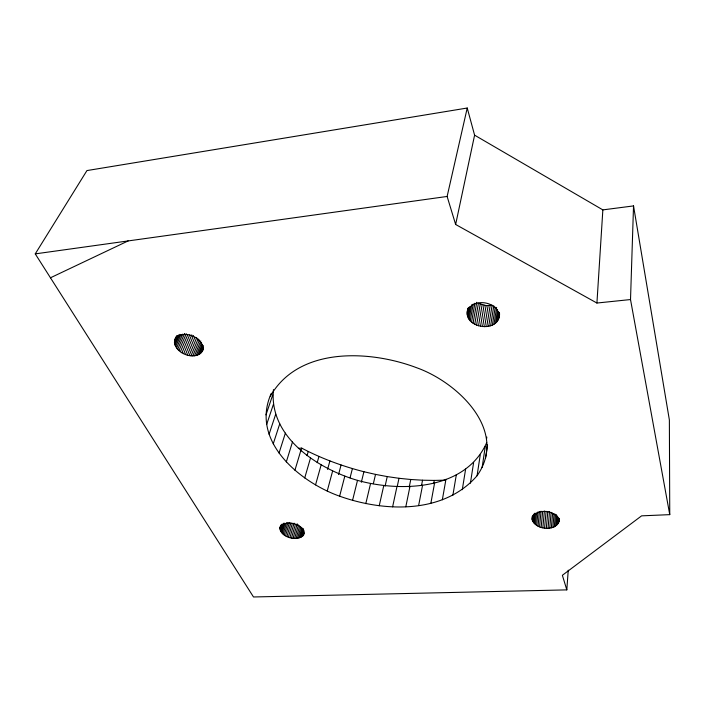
<?xml version="1.0" encoding="UTF-8"?>
<svg xmlns="http://www.w3.org/2000/svg" width="705" height="705" viewBox="0 0 705 705"><rect width="100%" height="100%" fill="white"/><g stroke="black" fill="none" stroke-linecap="round" stroke-linejoin="round"><path stroke-width="1.06" d="M558.995 521.559C557.955 509.697 534.231 507.221 532.134 519.444C535.192 530.795 559.444 532.24 559.197 518.386M203.401 348.658C198.193 364.467 167.843 351.619 176.03 336.893M566.811 589.882L562.37 575.289L641.594 515.848L669.75 514.641L630.517 299.555L633.531 205.913L602.854 209.887L474.597 135.166L467.23 108.024L86.944 170.575L35.25 253.879L253.5 596.976L566.811 589.882L568.239 570.169M630.517 299.555L596.923 303.035L602.854 209.887M558.245 523.603L558.677 518.369M558.73 522.608L559.074 518.413M555.549 526.159L556.527 514.65M556.642 525.392L557.435 515.981M557.549 524.538L558.157 517.214M554.289 526.811L555.364 514.262M551.354 527.754L552.641 513.134M552.887 527.349L554.068 513.76M549.733 528.027L551.134 512.368M548.041 528.168L549.548 511.469M544.56 528.027L546.111 511.345M546.304 528.168L547.838 511.477M542.832 527.754L544.41 511.072M541.149 527.349L542.647 511.715M539.537 526.811L541.052 511.187M536.646 525.401L537.994 511.865M538.03 526.159L539.466 511.574M534.355 523.63L535.412 513.214M535.421 524.555L536.567 513.099M532.363 520.528L532.901 515.32M532.813 521.594L533.562 514.306M533.482 522.634L534.443 513.258M532.134 518.369L532.346 516.289M532.134 519.444L532.46 516.316M499.563 313.654C499.66 334.443 461.264 328.266 467.926 308.596M270.306 396.272C298.691 346.411 369.905 349.997 416.629 367.728C457.272 382.119 508.843 430.455 477.074 475.734C443.595 514.377 383.996 512.05 339.634 496.188C299.563 482.009 249.79 440.748 271.328 393.267M486.697 442.661C465.476 490.213 401.066 492.434 357.505 480.369C317.585 468.675 268.737 437.056 273.452 389.609M485.463 458.541L487.56 444.864M498.92 317.867C500.841 301.661 472.068 296.488 467.345 311.733M482.132 467.486L485.234 446.653M486.503 439.144L486.811 437.047M477.074 475.734L480.228 454.963M498.417 319.356L499.422 312.65M496.655 322.053L498.294 311.531M497.66 320.757L498.964 312.333M493.985 324.247L496.637 307.415M470.402 483.181L473.637 462.471M495.43 323.225L497.563 309.539M492.372 325.111L495.21 307.23M490.601 325.798L493.8 305.811M462.286 489.719L465.626 469.081M488.697 326.292L492.108 305.265L486.115 305.591L478.422 303.3L474.747 324.265M486.714 326.6L490.151 305.573M484.67 326.697L488.142 305.688M482.599 326.6L486.115 305.591M280.035 527.41C285.331 518.483 305.767 524.308 303.564 535.069C296.955 542.63 277.127 536.584 280.643 525.357M480.537 326.3L484.088 305.3M452.866 495.289L456.338 474.712M478.519 325.807L482.114 304.816M476.58 325.12L480.211 304.146M442.335 499.81L445.948 479.312M473.064 323.251L476.765 302.286M470.209 320.801L473.222 304.04M471.539 322.088L474.906 303.229M469.107 319.409L471.76 304.754M467.609 316.404L469.336 306.992M468.226 317.937L470.323 306.419M430.861 503.247L434.632 482.828M467.159 313.276L468.12 308.05M467.248 314.844L468.596 307.521M433.69 483.63L434.289 480.422L444.881 480.158M421.528 485.472L422.551 480.211L434.289 480.422M418.62 505.573L422.577 485.225M409.235 487.04L410.777 479.497L422.551 480.211M405.816 506.772L409.957 486.494M596.923 303.035L455.641 224.481L474.597 135.166M397.215 486.591L398.995 478.29L410.777 479.497M392.614 506.842L396.959 486.626M385.089 486.15L387.239 476.589L398.995 478.29M379.219 505.793L383.767 485.63M455.641 224.481L447.12 196.457L467.23 108.024M373.359 483.683L375.536 474.395L387.239 476.589M365.798 503.643L370.557 483.542M361.339 482.273L363.912 471.733C342.383 466.225 321.374 458.479 301.687 448.116L298.391 448.345M352.544 500.427L357.505 480.369M350.05 477.884L352.412 468.587M202.573 350.641C204.979 337.404 181.564 327.931 174.708 339.845M339.634 496.188L344.807 476.175M338.541 474.562L341.07 464.992M327.243 490.98L332.628 471.002M327.578 469.424L329.905 460.929M302.216 536.54L303.943 530.354M302.983 535.844L304.137 531.72M303.564 535.069L304.137 533.006M298.946 537.986L301.846 527.692M300.18 537.615L302.78 528.353M315.549 484.873L321.145 464.921M301.273 537.131L303.582 528.891M297.598 538.232L300.797 526.917M294.637 538.347L298.444 524.978M317.171 462.691L318.951 456.435M296.153 538.356L299.651 526.009M293.086 538.206L297.202 523.815M289.94 537.562L294.091 523.18M291.509 537.95L295.351 524.59M304.719 477.937L310.508 458.003M288.407 537.069L292.284 523.718M285.551 535.765L289.455 522.414M286.944 536.461L290.83 523.119M307.019 455.659L308.244 451.491M284.274 534.98L287.896 522.661M282.132 533.209L284.864 523.965M283.128 534.126L286.459 522.828M280.185 530.275L282.026 524.115M280.643 531.27L282.784 524.079M281.295 532.249L284.036 523.013M279.876 528.327L280.801 525.251M279.929 529.296L281.154 525.181M294.919 470.253L300.903 450.328M300.753 451.244L301.687 448.116M286.309 461.925L292.478 442.009M279.039 453.059L285.375 433.143M273.258 443.789L279.735 423.864M269.081 434.236L275.681 414.293M266.622 424.542L273.329 404.582M265.97 414.884L272.747 394.888M201.233 352.826L203.296 347.873M202.018 351.786L203.251 348.816M199.048 354.492L202.767 345.573M200.238 353.725L203.542 345.802M196.175 355.523L201.568 342.656M197.682 355.091L202.247 344.199M194.527 355.778L200.784 340.947M190.984 355.761L198.123 338.955M192.791 355.858L199.48 340.039M189.143 355.479L196.721 337.695M187.292 355.029L194.897 337.254M185.459 354.412L193.522 335.65M183.688 353.637L191.786 334.893M181.996 352.72L189.698 334.963M180.41 351.68L187.715 334.91M178.973 350.526L186.296 333.765M177.686 349.275L184.613 333.509M175.704 346.596L180.921 334.769M176.594 347.962L182.666 334.161M174.584 343.811L178.524 334.945M175.025 345.203L179.828 334.364M174.426 341.105L176.876 335.642M174.382 342.436L177.448 335.545M50.46 277.788L128.134 240.925M35.25 253.879L447.12 196.457M363.912 471.733L375.536 474.395M633.531 205.913L669.371 419.969L669.75 514.641"/></g></svg>
